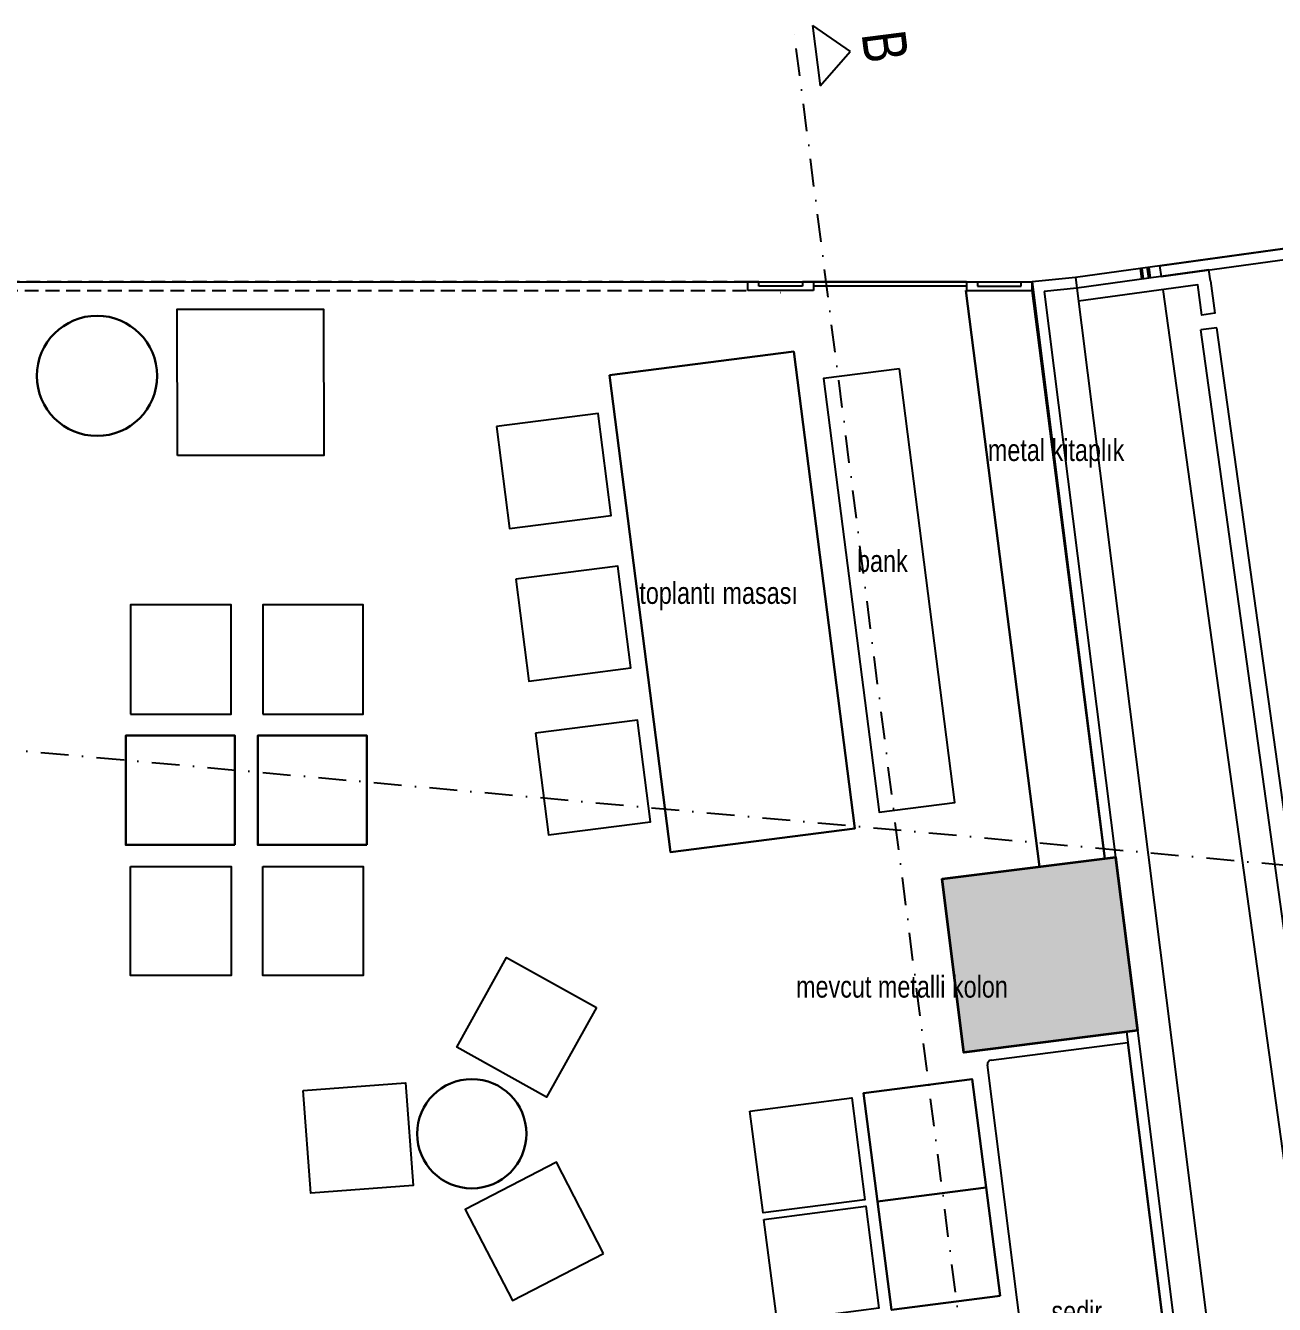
# Model space of a CAD drawing. Header units: millimetres. Extents: x 14735 to 40675, y 3704 to 9569.
# Drawn here: x 16161 to 16732, y 4943 to 5528 of the extents above; entities that cross this region are included whole.
import ezdxf

# ---------------------------------------------------------------- set-up
doc = ezdxf.new("R2010")
doc.units = ezdxf.units.MM
doc.linetypes.add('DASHDOT', pattern=[25.4, 12.7, -6.35, 0, -6.35])
doc.linetypes.add('HIDDEN', pattern=[9.525, 6.35, -3.175])
doc.layers.get('0').update_dxf_attribs({"lineweight": 25})
for name, color, linetype, lineweight in [('ahşap kesit', 30, 'Continuous', 30), ('doğrama', 146, 'Continuous', 25), ('kepenk izi', 7, 'HIDDEN', 25), ('kesitçizgisi', 7, 'DASHDOT', 25), ('kolon', 68, 'Continuous', 35), ('tarama', 252, 'Continuous', 13), ('tefris', 30, 'Continuous', 30), ('tefrişoturum', 59, 'Continuous', 25), ('yazı', 7, 'Continuous', 20), ('yürüyen merdiven', 177, 'Continuous', 25)]:
    doc.layers.add(name, color=color, linetype=linetype, lineweight=lineweight)
doc.styles.add('uban-2', font='GOTHIC.TTF', dxfattribs={"width": 0.8})

# ---------------------------------------------------------------- blocks, each defined once
blk = doc.blocks.new('tefriş')
at = {"layer": 'ahşap kesit'}
for p, q in [((44.65, 5.57), (10.93, 269.17)), ((74.41, 9.37), (41.18, 269.17))]:
    blk.add_line(p, q, dxfattribs=at)
at = {"layer": 'tefris', "linetype": 'Continuous'}
for points in [[(-152.19, 230.51), (-67.87, 241.29), (-39.96, 23.07), (-124.27, 12.29)], [(-323.56, 15.56), (-323.56, 65.56), (-373.56, 65.56), (-373.56, 15.56)], [(-263.15, 15.56), (-263.15, 65.56), (-313.15, 65.56), (-313.15, 15.56)], [(20.11, -141.16), (-29.48, -147.57), (-35.89, -97.98), (13.7, -91.57)], [(26.51, -190.75), (-23.07, -197.16), (-29.48, -147.57), (20.11, -141.16)]]:
    blk.add_lwpolyline(points, close=True, dxfattribs=at)
for centre, radius in [((-386.68, 230.17), 27.5), ((-215.21, -116.57), 25)]:
    blk.add_circle(centre, radius, dxfattribs=at)
at = {"layer": 'tefrişoturum'}
for p, q in [((22.51, -82.89), (84.99, -74.81)), ((123.91, -383.54), (84.99, -74.81)), ((59.19, -389.9), (20.78, -85.13))]:
    blk.add_line(p, q, dxfattribs=at)
for points in [[(-349.83, 193.75), (-350.02, 260.75), (-283.02, 260.75), (-282.83, 193.75)], [(-158.2, -58.78), (-181.03, -99.86), (-222.11, -77.02), (-199.28, -35.94)], [(-292.34, -96.86), (-245.47, -93.36), (-241.97, -140.23), (-288.84, -143.73)], [(-87.93, -106.24), (-41.31, -100.21), (-35.29, -146.83), (-81.9, -152.85)], [(-154.88, -171.31), (-176.5, -129.57), (-218.23, -151.19), (-196.62, -192.92)], [(-81.52, -155.82), (-34.91, -149.8), (-28.88, -196.41), (-75.5, -202.44)]]:
    blk.add_lwpolyline(points, close=True, dxfattribs=at)
at = {"layer": 'tefrişoturum', "elevation": 99.08}
for points in [[(-19.49, 233.37), (-54.2, 228.93), (-28.83, 30.54), (5.89, 34.98)], [(-203.94, 206.99), (-197.98, 160.37), (-151.36, 166.33), (-157.32, 212.95)], [(-195.01, 137.17), (-189.05, 90.55), (-142.43, 96.51), (-148.39, 143.14)], [(-186, 66.74), (-180.04, 20.12), (-133.42, 26.08), (-139.38, 72.7)]]:
    blk.add_lwpolyline(points, close=True, dxfattribs=at)
at = {"layer": 'tefrişoturum', "linetype": 'Continuous'}
for points in [[(-371.29, 75.39), (-325.29, 75.39), (-325.29, 125.39), (-371.29, 125.39)], [(-310.88, 75.39), (-264.88, 75.39), (-264.88, 125.39), (-310.88, 125.39)], [(-371.29, 5.74), (-325.29, 5.74), (-325.29, -44.26), (-371.29, -44.26)], [(-310.88, 5.74), (-264.88, 5.74), (-264.88, -44.26), (-310.88, -44.26)]]:
    blk.add_lwpolyline(points, close=True, dxfattribs=at)
at = {"layer": 'tefrişoturum'}
blk.add_arc((22.76, -84.88), 2, 97.37386, 187.37386, dxfattribs=at)
blk = doc.blocks.new('aquaplan')
at = {"layer": 'tarama'}
h = blk.add_hatch(dxfattribs=at)
h.set_pattern_fill('JIS_STN_2.5', color=256, scale=4)
h.set_pattern_definition([(45, (-7823.26, -2466.417), (-7.071068, 7.071068), []), (45, (-7816.2, -2466.417), (-7.071068, 7.071068), [4.8, -2])])
h.paths.add_polyline_path([(-771.65, -92.31), (-851.14, -101.31), (-842.13, -180.8), (-762.64, -171.8)])
h.paths.add_polyline_path([(59.69, -393.84), (59.69, -393.85, 0.28288), (61.01, -395.48), (129.37, -386.86), (139.37, -466.24), (60, -476.24), (50, -396.86), (61.01, -395.48, -0.283038)])
h.paths.add_polyline_path([(9.69, 3.02), (9.69, 3.02, 0.282923), (11.01, 1.39), (79.37, 10), (89.37, -69.37), (10, -79.37), (0, 0), (11.01, 1.39, -0.283125)])
for p, q in [((-59.33, 390.44), (-42.08, 378.65)), ((-59.33, 390.44), (-55.8, 362.89)), ((-55.8, 362.89), (-42.08, 378.65))]:
    blk.add_line(p, q)
at = {"layer": 'doğrama'}
for p, q in [((61.08, 275.23), (41.18, 273.17)), ((-88.82, 269.17), (-88.82, 273.17)), ((-83.82, 273.17), (-88.82, 273.17)), ((-58.82, 269.17), (-88.82, 269.17)), ((-83.82, 271.17), (-83.82, 273.17)), ((-63.82, 271.17), (-83.82, 271.17)), ((-58.82, 273.17), (-63.82, 273.17)), ((-63.82, 273.17), (-63.82, 271.17)), ((-58.82, 273.17), (-58.82, 269.17)), ((11.18, 273.17), (-58.82, 273.17)), ((11.18, 271.17), (-58.82, 271.17)), ((11.18, 273.17), (16.18, 273.17)), ((11.18, 273.17), (11.18, 269.17)), ((11.18, 269.17), (41.18, 269.17)), ((16.18, 273.17), (16.18, 271.17)), ((16.18, 271.17), (36.18, 271.17)), ((36.18, 273.17), (41.18, 273.17)), ((36.18, 271.17), (36.18, 273.17)), ((41.18, 273.17), (74.41, 9.37)), ((41.18, 269.17), (41.18, 273.17)), ((61.59, 270.26), (46.78, 268.72)), ((-73.79, 268.21), (-73.9, 268.19)), ((46.78, 268.72), (79.37, 10)), ((84.41, -70), (124.41, -387.49)), ((89.37, -69.37), (129.37, -386.86))]:
    blk.add_line(p, q, dxfattribs=at)
at = {"layer": 'kepenk izi', "linetype": 'HIDDEN'}
for p, q in [((-88.82, 273.17), (-810.31, 273.17)), ((-810.31, 269.17), (-88.82, 269.17))]:
    blk.add_line(p, q, dxfattribs=at)
at = {"layer": 'kesitçizgisi'}
for p, q in [((132.29, -1175.52), (-67.8, 388.57)), ((-1174.22, 126.82), (1010.69, -70.91))]:
    blk.add_line(p, q, dxfattribs=at)
at = {"layer": 'kolon'}
blk.add_lwpolyline([(0, 0), (79.37, 10), (89.37, -69.37), (10, -79.37)], close=True, dxfattribs=at)
at = {"layer": 'yürüyen merdiven'}
for p, q in [((540.29, 341.71), (61.08, 275.23)), ((99.52, 280.56), (416.48, 324.54)), ((100.2, 275.61), (233.92, 294.16)), ((61.08, 275.23), (161.32, -520.48)), ((122.09, 278.65), (61.7, 270.27)), ((95.24, 274.98), (94.56, 279.94)), ((99.52, 280.56), (100.2, 275.61)), ((122.78, 273.69), (122.09, 278.65)), ((101.03, 269.67), (202.58, -462.33)), ((125.76, 252.2), (118.33, 251.17)), ((223.78, -454.33), (125.76, 252.2)), ((216.36, -455.36), (118.33, 251.17))]:
    blk.add_line(p, q, dxfattribs=at)
for points in [[(90.59, 279.39), (91.28, 274.43)], [(91.39, 279.5), (92.07, 274.54)], [(93.76, 279.83), (94.45, 274.87)], [(94.56, 279.94), (95.24, 274.98)], [(122.78, 273.69), (124.84, 258.84), (118.9, 258.01), (116.98, 271.88), (62.45, 264.32)]]:
    blk.add_lwpolyline(points, dxfattribs=at)
at = {"layer": 'yazı', "insert": (-17.04, 389.25), "char_height": 20, "attachment_point": 1, "rotation": 277.28988, "style": 'uban-2'}
blk.add_mtext_dynamic_manual_height_columns('B', width=208.9045, gutter_width=12.5, heights=[0], dxfattribs=at)

msp = doc.modelspace()

# ---------------------------------------------------------------- linework, layer by layer
at = {"layer": 'Defpoints', "elevation": 0}
msp.add_lwpolyline([(15639.61, 5411.22), (16621.1, 5411.22), (16654.33, 5147.43), (16579.92, 5138.06), (16589.92, 5058.68), (16664.33, 5068.06), (16704.33, 4750.57), (16629.92, 4741.19), (16639.92, 4661.82), (16707.54, 4670.19), (16728.07, 4523.72), (16818.96, 4552.54), (16822.8, 4550.81), (16607.29, 4408.71), (16558.91, 4487.01), (16361.34, 4356.74), (16356.55, 4364.37), (16343.83, 4356.39), (16298.01, 4429.16), (16310.71, 4437.15), (16198.58, 4615.23), (15519.55, 4719.09)], dxfattribs=at)

# ---------------------------------------------------------------- block references
for name in ['aquaplan', 'tefriş']:
    msp.add_blockref(name, (16579.92, 5138.06, 0))

# ---------------------------------------------------------------- texts
at = {"layer": 'yazı', "char_height": 10, "attachment_point": 1, "style": 'uban-2'}
for s, insert in [('metal kitaplık', (16600.88, 5339.27, 0)), ('bank', (16541.01, 5288.55, 0)), ('toplantı masası', (16441.4, 5273.9, -99.08)), ('mevcut metalli kolon', (16513.1, 5093.76, 0)), ('sedir', (16629.98, 4945.06, 0))]:
    msp.add_mtext_dynamic_manual_height_columns(s, width=208.9045, gutter_width=12.5, heights=[0], dxfattribs=dict(at, insert=insert))

doc.saveas('drawing.dxf')
